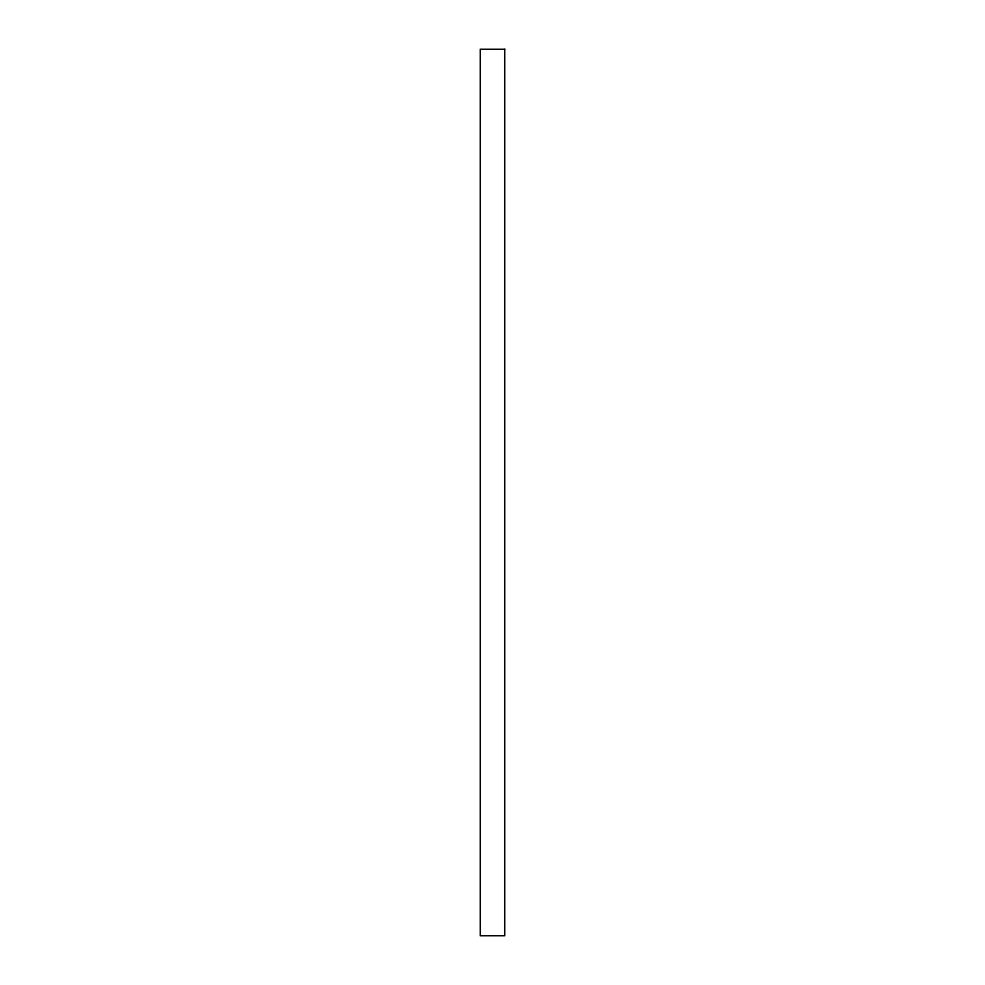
<?xml version="1.0" encoding="UTF-8"?>
<svg xmlns="http://www.w3.org/2000/svg" width="985" height="985" viewBox="0 0 985 985"><rect width="100%" height="100%" fill="white"/><g stroke="black" fill="none" stroke-linecap="round" stroke-linejoin="round"><path stroke-width="1.48" d="M504.726 49.25L480.274 49.25L480.274 935.75L504.726 935.75L504.726 49.25"/></g></svg>
